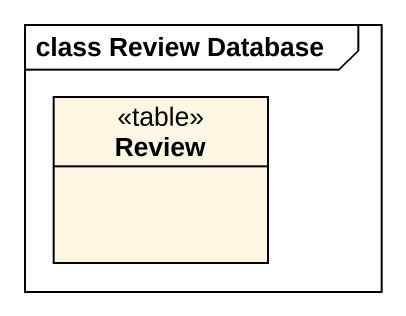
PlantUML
@startuml
mainframe class Review Database
hide circle
hide empty members
class Review <<table>>
@enduml
